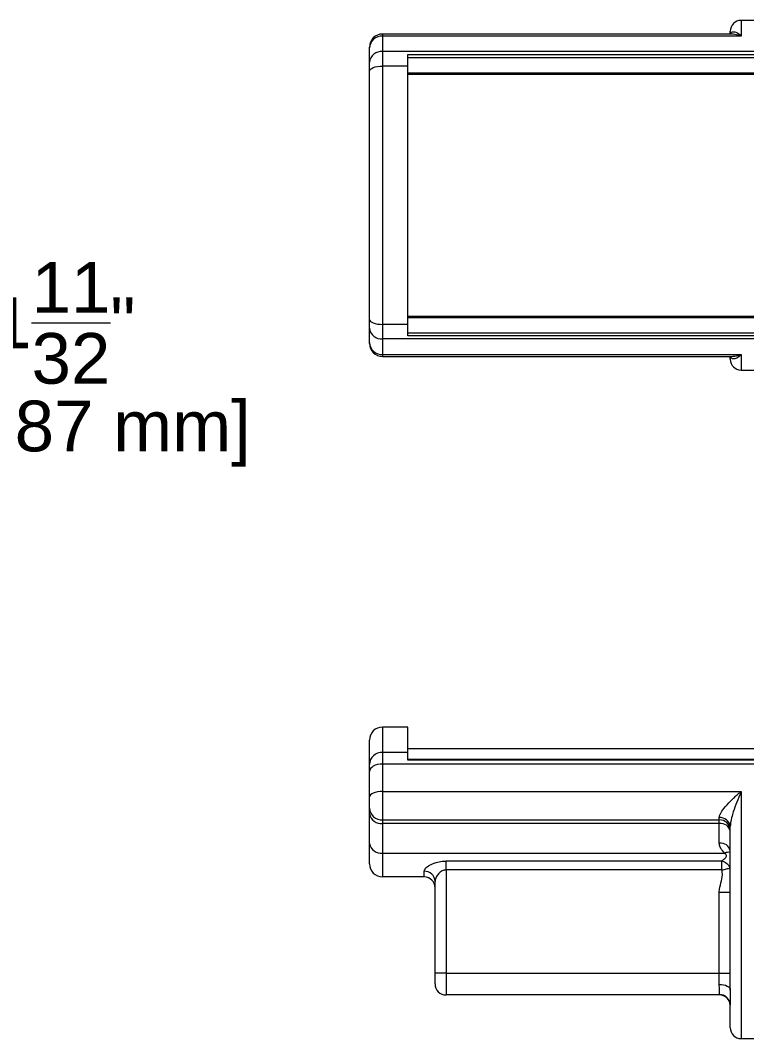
# Model space of a CAD drawing. Header units: inches. Extents: x 3.3 to 16.6, y 1.3 to 9.
# Drawn here: x 6.09 to 8.668, y 5.273 to 8.887 of the extents above; entities that cross this region are included whole.
import ezdxf

# ---------------------------------------------------------------- set-up
doc = ezdxf.new("R2010")
doc.units = ezdxf.units.IN
doc.header["$MEASUREMENT"] = 0
doc.layers.add('DIMENSIONS', color=1, linetype='Continuous', lineweight=15)
doc.styles.get("Standard").update_dxf_attribs({"font": 'Arial.ttf'})
doc.dimstyles.new('Standard .180IN', dxfattribs={"dimtxt": 0.18, "dimasz": 0.18, "dimexe": 0.18, "dimexo": 0.0625, "dimgap": 0.09, "dimtad": 0, "dimtih": 1, "dimtoh": 1, "dimdec": 5, "dimzin": 0, "dimdsep": 46, "dimlunit": 4, "dimtxsty": 'Standard', "dimcen": 0.09, "dimadec": 0, "dimazin": 0, "dimtfac": 1, "dimtdec": 5, "dimtofl": 0, "dimtmove": 0, "dimatfit": 3, "dimfxl": 1, "dimtolj": 1, "dimtzin": 0, "dimarcsym": 0})

# ---------------------------------------------------------------- blocks, each defined once
blk = doc.blocks.new('*D4')
at = {"layer": 'Defpoints', "color": 0, "transparency": 16777216}
for p in [(5.9663, 6.5191), (4.6328, 5.3718), (5.9663, 5.3718)]:
    blk.add_point(p, dxfattribs=at)
at = {"layer": 'DIMENSIONS', "color": 0, "lineweight": -2, "transparency": 16777216}
for p, q in [((5.2996, 6.5191), (5.3211, 7.6665)), ((5.3211, 7.6665), (5.5011, 7.6665)), ((4.6328, 5.4343), (4.6328, 6.6991)), ((5.9663, 5.4343), (5.9663, 6.6991)), ((4.8128, 6.5191), (5.7863, 6.5191))]:
    blk.add_line(p, q, dxfattribs=at)
at = {"layer": 'DIMENSIONS', "color": 0, "transparency": 16777216}
for points in [[(4.8128, 6.5491), (4.8128, 6.4891), (4.6328, 6.5191)], [(5.7863, 6.5491), (5.7863, 6.4891), (5.9663, 6.5191)]]:
    blk.add_solid(points, dxfattribs=at)
at = {"layer": 'DIMENSIONS', "color": 0, "transparency": 16777216, "insert": (6.2443, 7.6665), "char_height": 0.18, "attachment_point": 5}
blk.add_mtext('\\A1;1{\\H1x;\\S11/32;}"\\P [33.87 mm]', dxfattribs=at)

msp = doc.modelspace()

# ---------------------------------------------------------------- linework, layer by layer
at = {"color": 7, "linetype": 'Continuous', "lineweight": 15}
for p, q in [((8.764649, 8.887249), (8.648251, 8.887249)), ((8.61281, 8.838685), (7.375627, 8.838685)), ((7.375627, 8.831747), (7.375627, 8.776548)), ((8.648251, 8.831747), (7.375627, 8.831747)), ((8.609451, 8.838685), (8.609451, 8.848449)), ((7.329068, 8.78935), (7.329068, 8.792125)), ((7.329068, 8.738291), (7.329068, 8.78935)), ((7.375627, 8.776548), (7.375627, 8.724787)), ((8.764649, 8.776548), (7.375627, 8.776548)), ((7.464866, 8.765609), (8.764649, 8.765609)), ((7.464866, 8.724787), (7.464866, 8.765609)), ((8.764649, 8.754475), (7.464866, 8.754475)), ((7.329068, 8.707234), (7.329068, 8.738291)), ((7.375627, 8.724787), (7.375627, 7.808126)), ((7.464866, 8.724787), (7.375627, 8.724787)), ((7.464866, 7.808126), (7.464866, 8.724787)), ((7.329068, 7.825679), (7.329068, 8.707234)), ((9.943647, 8.700112), (7.464866, 8.700112)), ((7.329068, 7.794623), (7.329068, 7.825679)), ((7.464866, 7.808126), (7.375627, 7.808126)), ((7.375627, 7.808126), (7.375627, 7.756366)), ((7.464866, 7.832802), (9.943647, 7.832802)), ((7.464866, 7.767305), (7.464866, 7.808126)), ((7.329068, 7.743563), (7.329068, 7.794623)), ((7.464866, 7.778439), (8.764649, 7.778439)), ((7.329068, 7.740788), (7.329068, 7.743563)), ((8.764649, 7.756366), (7.375627, 7.756366)), ((7.375627, 7.756366), (7.375627, 7.701167)), ((8.764649, 7.767305), (7.464866, 7.767305)), ((7.375627, 7.701167), (8.648251, 7.701167)), ((7.375627, 7.694229), (8.61281, 7.694229)), ((8.609451, 7.684464), (8.609451, 7.694229)), ((8.648251, 7.645665), (8.764649, 7.645665)), ((7.464866, 6.378953), (7.375627, 6.378953)), ((7.464866, 6.28925), (7.464866, 6.378953)), ((7.329068, 6.246126), (7.329068, 6.332394)), ((7.375627, 6.28925), (7.375627, 6.247781)), ((7.464866, 6.28925), (7.375627, 6.28925)), ((9.943647, 6.301354), (7.464866, 6.301354)), ((7.464866, 6.261277), (7.464866, 6.28925)), ((8.764649, 6.263714), (7.464866, 6.263714)), ((8.764649, 6.261277), (7.464866, 6.261277)), ((7.329068, 6.221245), (7.329068, 6.246126)), ((7.329068, 6.131289), (7.329068, 6.221245)), ((7.375627, 6.247781), (7.375627, 6.150532)), ((8.764649, 6.247781), (7.375627, 6.247781)), ((7.375627, 6.150532), (8.648251, 6.150532)), ((7.375627, 6.150532), (7.375627, 6.049364)), ((7.329068, 6.090822), (7.329068, 6.131289)), ((7.329068, 6.070778), (7.329068, 6.090822)), ((7.329068, 5.965459), (7.329068, 6.070778)), ((7.375627, 6.049364), (8.570652, 6.049364)), ((7.375627, 6.049364), (7.375627, 6.036836)), ((8.570652, 6.036836), (7.375627, 6.036836)), ((7.375627, 6.036836), (7.375627, 5.931517)), ((8.570652, 6.049364), (8.570652, 6.057467)), ((8.570652, 6.036836), (8.570652, 6.049364)), ((8.570652, 5.966882), (8.570652, 6.036836)), ((8.609451, 5.44569), (8.609451, 6.026971)), ((7.329068, 5.893959), (7.329068, 5.965459)), ((7.375627, 5.931517), (8.589746, 5.931517)), ((7.375627, 5.931517), (7.375627, 5.8474)), ((7.600665, 5.903656), (8.579615, 5.903656)), ((7.600665, 5.871888), (7.600665, 5.903656)), ((8.579615, 5.871888), (8.579615, 5.903656)), ((7.523066, 5.8474), (7.523066, 5.867255)), ((8.579615, 5.871888), (7.600665, 5.871888)), ((7.600665, 5.871888), (7.600665, 5.505964)), ((7.523066, 5.8474), (7.375627, 5.8474)), ((7.561865, 5.505964), (7.561865, 5.830937)), ((8.570652, 5.505964), (8.570652, 5.792718)), ((8.570652, 5.792718), (8.609451, 5.792718)), ((7.561865, 5.467165), (7.561865, 5.505964)), ((7.600665, 5.505964), (7.561865, 5.505964)), ((7.600665, 5.505964), (8.570652, 5.505964)), ((7.600665, 5.505964), (7.600665, 5.428365)), ((8.570652, 5.505964), (8.609451, 5.505964)), ((8.570652, 5.465781), (8.570652, 5.505964)), ((8.570652, 5.428365), (7.600665, 5.428365)), ((8.570652, 5.428365), (8.570652, 5.429835)), ((8.609451, 5.311967), (8.609451, 5.391771)), ((8.648251, 5.273167), (8.764649, 5.273167))]:
    msp.add_line(p, q, dxfattribs=at)
at = {"color": 8, "linetype": 'Continuous', "lineweight": 15}
for p, q in [((8.648251, 8.887249), (8.648251, 8.831747)), ((7.375627, 8.838685), (7.375627, 8.831747)), ((9.943647, 8.695276), (7.464866, 8.695276)), ((7.464866, 7.837638), (9.943647, 7.837638)), ((7.375627, 7.701167), (7.375627, 7.694229)), ((8.648251, 7.701167), (8.648251, 7.645665)), ((7.375627, 6.378953), (7.375627, 6.28925)), ((8.648251, 6.150532), (8.648251, 5.273167))]:
    msp.add_line(p, q, dxfattribs=at)
at = {"color": 7, "linetype": 'Continuous', "lineweight": 15, "flags": 128}
for points in [[(7.329068, 8.707234), (7.329963, 8.710659), (7.332612, 8.713952), (7.336915, 8.716986), (7.342705, 8.719646), (7.34976, 8.721829), (7.35781, 8.723451), (7.366544, 8.72445), (7.375627, 8.724787)], [(7.329068, 7.825679), (7.329963, 7.822255), (7.332612, 7.818962), (7.336915, 7.815927), (7.342705, 7.813268), (7.34976, 7.811085), (7.35781, 7.809463), (7.366544, 7.808464), (7.375627, 7.808126)], [(7.375627, 6.247781), (7.366544, 6.247271), (7.35781, 6.245761), (7.34976, 6.243309), (7.342705, 6.240009), (7.336915, 6.235988), (7.332612, 6.2314), (7.329963, 6.226422), (7.329068, 6.221245)], [(7.375627, 6.150532), (7.366544, 6.150162), (7.35781, 6.149067), (7.34976, 6.147289), (7.342705, 6.144896), (7.336915, 6.14198), (7.332612, 6.138653), (7.329963, 6.135043), (7.329068, 6.131289)], [(8.579615, 5.871888), (8.583903, 5.872873), (8.588137, 5.873845), (8.59226, 5.874792), (8.59622, 5.875701), (8.599966, 5.876562), (8.603449, 5.877362), (8.606624, 5.878091), (8.609451, 5.87874)], [(8.570652, 5.465781), (8.578221, 5.465395), (8.5855, 5.464252), (8.592208, 5.462395), (8.598087, 5.459897), (8.602913, 5.456852), (8.606498, 5.453379), (8.608706, 5.44961), (8.609451, 5.44569)]]:
    msp.add_lwpolyline(points, dxfattribs=at)
at = {"color": 7, "linetype": 'Continuous', "lineweight": 15}
for centre, radius, start, end in [((8.648251, 8.848449), 0.038799, 90, 180), ((7.375627, 8.792125), 0.046559, 90, 180), ((7.373639, 8.787167), 0.044625, 87.446849, 177.19529), ((7.371846, 8.733689), 0.043025, 84.958703, 173.860125), ((7.371846, 7.799225), 0.043025, 186.139875, 275.041297), ((7.373639, 7.745747), 0.044625, 182.80471, 272.553151), ((7.375627, 7.740788), 0.046559, 180, 270), ((8.648251, 7.684464), 0.038799, 180, 270), ((7.375627, 6.332393), 0.046559, 90, 180), ((7.373973, 6.24434), 0.044941, 87.890866, 177.722272), ((7.373217, 6.093529), 0.044231, 183.509532, 273.124057), ((7.370174, 6.07826), 0.041781, 190.315292, 277.500228), ((8.57436, 6.022255), 0.035407, 7.654412, 96.010317), ((8.572661, 6.012559), 0.036859, 3.508893, 93.124857), ((8.575197, 6.002317), 0.034817, 10.314651, 97.500993), ((7.370174, 5.97294), 0.041781, 190.3153, 277.500213), ((8.575197, 5.932363), 0.034817, 10.314634, 97.501019), ((8.603932, 5.900652), 0.033969, 80.6486, 114.683314), ((7.375627, 5.893959), 0.046559, 180, 270), ((8.564054, 5.8547), 0.05137, 27.903858, 72.366827), ((7.524266, 5.829653), 0.037621, 1.955846, 91.829041), ((7.523066, 5.8086), 0.038799, 0, 90), ((7.600665, 5.467165), 0.038799, 180, 270), ((8.571016, 5.3914), 0.038437, 0.552581, 90.542967), ((8.570652, 5.389566), 0.038799, 0, 90), ((8.648251, 5.311967), 0.038799, 180, 270)]:
    msp.add_arc(centre, radius, start, end, dxfattribs=at)
at = {"color": 8, "linetype": 'Continuous', "lineweight": 15}
for points, knots in [([(8.610787, 8.838685), (8.610971, 8.839615), (8.611935, 8.844483), (8.618608, 8.847552), (8.629273, 8.84686), (8.640076, 8.839758), (8.646477, 8.833607), (8.648197, 8.831804), (8.648251, 8.831747)], [0, 0, 0, 0, 0.05075132, 0.26554537, 0.56735388, 0.88386516, 0.99635722, 1, 1, 1, 1]), ([(8.648251, 8.831747), (8.64815, 8.831785), (8.64471, 8.833061), (8.633099, 8.836953), (8.621949, 8.837678), (8.614046, 8.838191)], [0, 0, 0, 0, 0.00873563, 0.29729464, 1, 1, 1, 1]), ([(8.648251, 7.701167), (8.648197, 7.70111), (8.646477, 7.699306), (8.640076, 7.693155), (8.629273, 7.686054), (8.618608, 7.685361), (8.611935, 7.688431), (8.610971, 7.693298), (8.610787, 7.694229)], [0, 0, 0, 0, 0.00364278, 0.11613484, 0.43264612, 0.73445463, 0.94924868, 1, 1, 1, 1]), ([(8.61281, 7.694561), (8.621122, 7.695095), (8.632679, 7.695837), (8.64471, 7.699853), (8.64815, 7.701129), (8.648251, 7.701167)], [0, 0, 0, 0, 0.71313373, 0.9915708, 1, 1, 1, 1])]:
    msp.add_open_spline(points, degree=3, knots=knots, dxfattribs=at)
at = {"color": 7, "linetype": 'Continuous', "lineweight": 15}
for points, knots in [([(8.570652, 6.057467), (8.571135, 6.060742), (8.571772, 6.065055), (8.57689, 6.075988), (8.588382, 6.092774), (8.610654, 6.117131), (8.63193, 6.136867), (8.64471, 6.147628), (8.64815, 6.150449), (8.648251, 6.150532)], [0, 0, 0, 0, 0.112341771, 0.147991323, 0.339382729, 0.608956416, 0.894716394, 0.996906374, 1, 1, 1, 1]), ([(8.648251, 6.150532), (8.648197, 6.150407), (8.646477, 6.146425), (8.640071, 6.131343), (8.62933, 6.104421), (8.618438, 6.072411), (8.611061, 6.045949), (8.609931, 6.032622), (8.609451, 6.026971)], [0, 0, 0, 0, 0.00328962, 0.10487584, 0.39070211, 0.66325101, 0.85722129, 1, 1, 1, 1]), ([(8.589746, 5.931517), (8.584555, 5.937393), (8.575748, 5.947362), (8.570923, 5.959908), (8.570695, 5.965779), (8.570652, 5.966882)], [0, 0, 0, 0, 0.53825773, 0.913272043, 1, 1, 1, 1]), ([(8.579615, 5.903656), (8.584594, 5.907654), (8.590907, 5.912723), (8.596255, 5.919995), (8.596042, 5.924056), (8.593441, 5.927758), (8.591003, 5.930238), (8.589746, 5.931517)], [0, 0, 0, 0, 0.50388222, 0.63887464, 0.73821693, 0.86501847, 1, 1, 1, 1]), ([(7.523066, 5.867255), (7.524103, 5.870671), (7.526202, 5.877583), (7.541686, 5.889339), (7.5627, 5.898535), (7.583848, 5.903096), (7.59607, 5.903503), (7.600665, 5.903656)], [0, 0, 0, 0, 0.223510872, 0.45229457, 0.69766899, 0.886332324, 1, 1, 1, 1]), ([(7.600665, 5.871888), (7.598345, 5.871723), (7.595008, 5.871485), (7.588966, 5.869597), (7.580279, 5.865007), (7.570815, 5.855194), (7.563454, 5.842571), (7.562392, 5.834792), (7.561865, 5.830937)], [0, 0, 0, 0, 0.09305143, 0.13381373, 0.25948444, 0.50542749, 0.75493769, 1, 1, 1, 1]), ([(8.570652, 5.792718), (8.570658, 5.793412), (8.570763, 5.804746), (8.575875, 5.824998), (8.583438, 5.850555), (8.580684, 5.865921), (8.579615, 5.871888)], [0, 0, 0, 0, 0.02591877, 0.42315245, 0.77601156, 1, 1, 1, 1]), ([(8.570652, 5.429835), (8.570836, 5.432397), (8.571201, 5.437501), (8.570855, 5.451962), (8.570701, 5.462469), (8.570652, 5.465781)], [0, 0, 0, 0, 0.40840186, 0.8134879, 1, 1, 1, 1]), ([(8.609451, 5.44569), (8.609476, 5.441388), (8.609554, 5.427528), (8.609726, 5.407622), (8.609543, 5.39705), (8.609451, 5.391771)], [0, 0, 0, 0, 0.18391304, 0.59245924, 1, 1, 1, 1])]:
    msp.add_open_spline(points, degree=3, knots=knots, dxfattribs=at)

# ---------------------------------------------------------------- dimensions: what is measured, and where the dimension line sits
at = {"layer": 'DIMENSIONS'}
dim = msp.add_linear_dim(base=(5.966281, 6.519069), p1=(4.632837, 5.371846), p2=(5.966281, 5.371846), dimstyle='Standard .180IN', override={"dimpost": '\\X', "dimtmove": 1}, dxfattribs=at)
dim.commit()
dim.dimension.update_dxf_attribs({"geometry": '*D4', "text_midpoint": (5.591054, 7.666461), "dimtype": 160})

doc.saveas('drawing.dxf')
